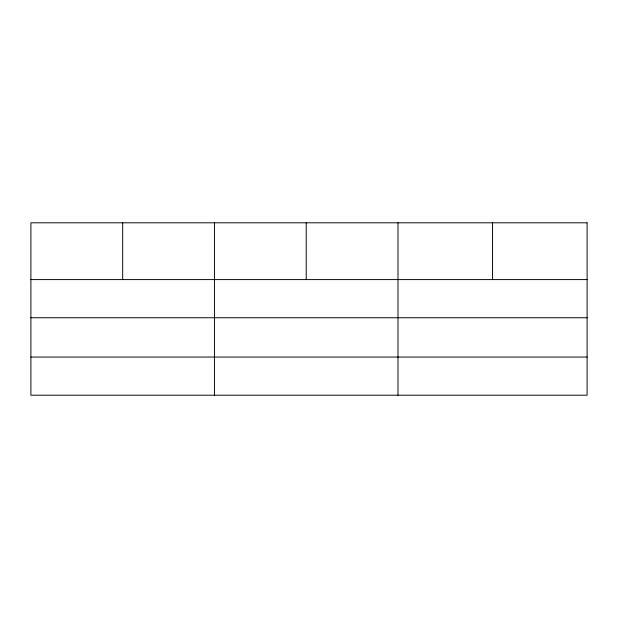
<?xml version="1.0" encoding="UTF-8"?>
<svg xmlns="http://www.w3.org/2000/svg" width="618" height="618" viewBox="0 0 618 618"><rect width="100%" height="100%" fill="white"/><g stroke="black" fill="none" stroke-linecap="round" stroke-linejoin="round"><path stroke-width="0.93" d="M30.9 279.591L587.1 279.591M30.9 317.745L587.1 317.745M30.9 357.049L587.1 357.049M492.546 222.797L492.546 279.591M397.992 222.797L397.992 395.203M306.219 222.797L306.219 279.591M214.446 222.797L214.446 395.203M122.673 222.797L122.673 279.591M587.1 222.797L30.9 222.797L30.9 395.203L587.1 395.203L587.1 222.797"/></g></svg>
